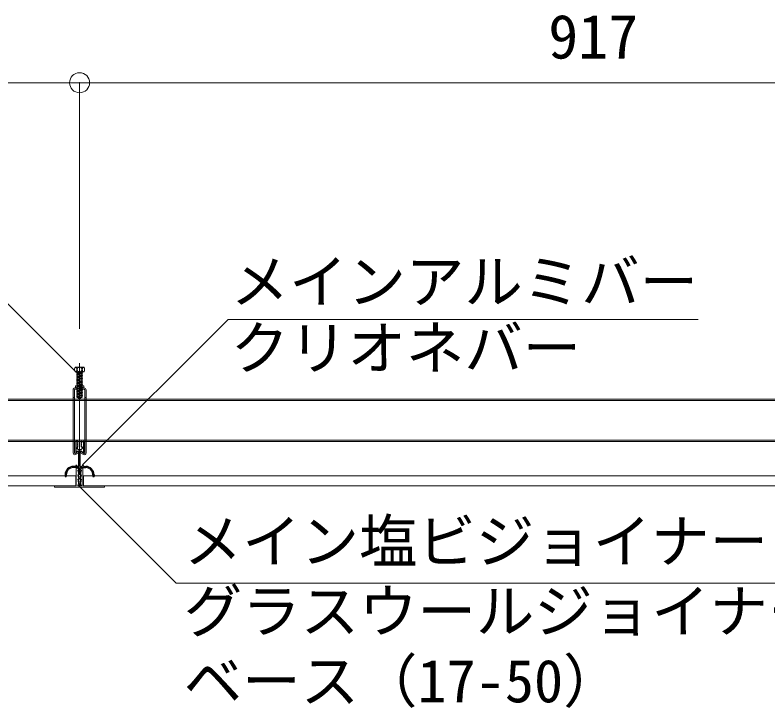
# Model space of a CAD drawing. Units: millimetres on the paper, with parts at other scales. Extents: x -195 to 195, y -135 to 132.
# Drawn here: x 83.73 to 106.28, y 89.17 to 109.93 of the extents above; entities that cross this region are included whole.
import ezdxf
from ezdxf.enums import TextEntityAlignment as Align

# ---------------------------------------------------------------- set-up
doc = ezdxf.new("R2010")
doc.units = ezdxf.units.MM
doc.header["$PDMODE"] = 32
doc.header["$PDSIZE"] = 0.6
doc.linetypes.add('CHAIN1', pattern=[8, 5, -1, 1, -1])
doc.linetypes.add('DASHED1', pattern=[1.8, 1.2, -0.6])
for name, color, linetype, lineweight in [('6-0_中心線', 4, 'CHAIN1', 9), ('6-2_野縁受け', 3, 'Continuous', 18), ('6-3_野縁', 2, 'Continuous', 25), ('6-5_寸法', 4, 'Continuous', 9), ('6-6_文字', 7, 'Continuous', 18), ('6-A_クリップ', 7, 'Continuous', 18), ('6-D_パネル', 4, 'Continuous', 9)]:
    doc.layers.add(name, color=color, linetype=linetype, lineweight=lineweight)
doc.styles.add('ＭＳ ゴシック', font='')
doc.styles.get('ＭＳ ゴシック').set_extended_font_data('MS Gothic')

msp = doc.modelspace()

# ---------------------------------------------------------------- linework, layer by layer
at = {"layer": '6-0_中心線'}
msp.add_line((85.661, 96.794), (85.661, 99.493), dxfattribs=at)
at = {"layer": '6-2_野縁受け'}
for p, q in [((119.283, 98.421), (60.116, 98.421)), ((119.283, 98.381), (60.116, 98.381)), ((119.283, 97.194), (60.116, 97.194)), ((119.283, 97.154), (60.116, 97.154)), ((85.561, 95.821), (85.561, 96.354)), ((85.561, 96.354), (85.604, 96.354)), ((85.717, 96.354), (85.761, 96.354)), ((85.761, 95.821), (85.761, 96.354)), ((84.911, 95.821), (85.561, 95.821)), ((84.911, 95.821), (84.911, 95.781)), ((84.911, 95.781), (86.411, 95.781)), ((85.761, 95.821), (86.411, 95.821)), ((86.411, 95.821), (86.411, 95.781))]:
    msp.add_line(p, q, dxfattribs=at)
for points in [[(85.636, 95.854), (85.604, 96.021), (85.636, 96.021), (85.604, 96.154), (85.636, 96.154), (85.604, 96.288), (85.636, 96.288), (85.604, 96.354)], [(85.686, 95.854), (85.717, 96.021), (85.686, 96.021), (85.717, 96.154), (85.686, 96.154), (85.717, 96.288), (85.686, 96.288), (85.717, 96.354)], [(85.636, 95.854), (85.604, 95.854), (85.604, 95.821), (85.661, 95.821)], [(85.686, 95.854), (85.717, 95.854), (85.717, 95.821), (85.661, 95.821)]]:
    msp.add_lwpolyline(points, dxfattribs=at)
at = {"layer": '6-3_野縁'}
for p, q in [((85.544, 97.144), (85.544, 96.831)), ((85.597, 97.154), (85.554, 97.154)), ((85.587, 96.971), (85.587, 96.944)), ((85.588, 96.971), (85.587, 96.971)), ((85.595, 96.974), (85.609, 96.987)), ((85.609, 97.137), (85.603, 97.132)), ((85.603, 97.127), (85.609, 97.121)), ((85.609, 97.112), (85.603, 97.107)), ((85.603, 97.102), (85.609, 97.096)), ((85.609, 97.087), (85.603, 97.082)), ((85.603, 97.077), (85.609, 97.071)), ((85.609, 97.062), (85.603, 97.057)), ((85.603, 97.052), (85.609, 97.046)), ((85.609, 97.037), (85.603, 97.032)), ((85.603, 97.027), (85.609, 97.021)), ((85.609, 97.012), (85.603, 97.007)), ((85.603, 97.002), (85.609, 96.996)), ((85.604, 97.151), (85.609, 97.146)), ((85.719, 96.991), (85.712, 97)), ((85.718, 97.139), (85.713, 97.134)), ((85.713, 97.125), (85.718, 97.119)), ((85.718, 97.114), (85.713, 97.109)), ((85.713, 97.1), (85.718, 97.094)), ((85.718, 97.089), (85.713, 97.084)), ((85.713, 97.075), (85.718, 97.069)), ((85.718, 97.064), (85.713, 97.059)), ((85.713, 97.05), (85.718, 97.044)), ((85.718, 97.039), (85.713, 97.034)), ((85.713, 97.025), (85.718, 97.019)), ((85.718, 97.014), (85.713, 97.009)), ((85.719, 97.144), (85.719, 97.142)), ((85.727, 96.988), (85.734, 96.988)), ((85.729, 97.154), (85.767, 97.154)), ((85.734, 96.988), (85.734, 96.944)), ((85.777, 97.144), (85.777, 96.831)), ((85.554, 96.821), (85.571, 96.821)), ((85.581, 96.831), (85.581, 96.839)), ((85.587, 96.944), (85.627, 96.904)), ((85.694, 96.904), (85.627, 96.904)), ((85.639, 96.404), (85.639, 96.861)), ((85.682, 96.404), (85.682, 96.861)), ((85.682, 96.861), (85.719, 96.861)), ((85.734, 96.944), (85.694, 96.904)), ((85.741, 96.839), (85.719, 96.861)), ((85.741, 96.831), (85.741, 96.839)), ((85.767, 96.821), (85.751, 96.821)), ((85.544, 96.404), (85.477, 96.404)), ((85.644, 96.371), (85.477, 96.371)), ((85.544, 96.421), (85.544, 96.404)), ((85.571, 96.431), (85.554, 96.431)), ((85.581, 96.421), (85.581, 96.404)), ((85.639, 96.404), (85.581, 96.404)), ((85.644, 96.154), (85.644, 96.371)), ((85.677, 96.154), (85.677, 96.371)), ((85.677, 96.371), (85.844, 96.371)), ((85.682, 96.404), (85.741, 96.404)), ((85.741, 96.421), (85.741, 96.404)), ((85.751, 96.431), (85.767, 96.431)), ((85.777, 96.421), (85.777, 96.404)), ((85.777, 96.404), (85.844, 96.404)), ((85.227, 96.154), (85.227, 96.104)), ((85.227, 96.104), (85.261, 96.104)), ((85.261, 96.154), (85.261, 96.104)), ((85.624, 96.154), (85.644, 96.154)), ((85.677, 96.021), (85.697, 96.154)), ((85.697, 96.154), (85.677, 96.154)), ((86.061, 96.154), (86.061, 96.104)), ((86.061, 96.104), (86.094, 96.104)), ((86.094, 96.154), (86.094, 96.104)), ((85.644, 95.854), (85.624, 96.021)), ((85.644, 95.854), (85.677, 95.854)), ((85.677, 95.854), (85.697, 96.021)), ((85.697, 96.021), (85.677, 96.021))]:
    msp.add_line(p, q, dxfattribs=at)
for points in [[(85.581, 96.839), (85.602, 96.861), (85.639, 96.861)], [(85.624, 96.021), (85.644, 96.021), (85.624, 96.154)]]:
    msp.add_lwpolyline(points, dxfattribs=at)
for centre, radius, start, end in [((85.554, 97.144), 0.01, 90, 180), ((85.588, 96.981), 0.01, 270, 315.1295), ((85.597, 97.144), 0.01, 44.8704, 90), ((85.606, 97.129), 0.0033, 135.1295, 224.8705), ((85.606, 97.104), 0.0033, 135.1295, 224.8705), ((85.606, 97.079), 0.0033, 135.1295, 224.8705), ((85.606, 97.054), 0.0033, 135.1295, 224.8705), ((85.606, 97.029), 0.0033, 135.1295, 224.8705), ((85.606, 97.004), 0.0033, 135.1295, 224.8705), ((85.604, 97.142), 0.0067, 315.1295, 44.8704), ((85.604, 97.117), 0.0067, 315.1295, 44.8704), ((85.604, 97.092), 0.0067, 315.1295, 44.8704), ((85.604, 97.067), 0.0067, 315.1295, 44.8704), ((85.604, 97.042), 0.0067, 315.1295, 44.8704), ((85.604, 97.017), 0.0067, 315.1295, 44.8704), ((85.604, 96.992), 0.0067, 315.1295, 44.8704), ((85.717, 97.129), 0.0067, 135.1295, 224.8705), ((85.717, 97.104), 0.0067, 135.1295, 224.8705), ((85.717, 97.079), 0.0067, 135.1295, 224.8705), ((85.717, 97.054), 0.0067, 135.1295, 224.8705), ((85.717, 97.029), 0.0067, 135.1295, 224.8705), ((85.717, 97.004), 0.0067, 135.1295, 219.5093), ((85.716, 97.142), 0.0033, 315.1295, 0), ((85.716, 97.117), 0.0033, 315.1295, 44.8704), ((85.716, 97.092), 0.0033, 315.1295, 44.8704), ((85.716, 97.067), 0.0033, 315.1295, 44.8704), ((85.716, 97.042), 0.0033, 315.1295, 44.8704), ((85.716, 97.017), 0.0033, 315.1295, 44.8704), ((85.729, 97.144), 0.01, 90, 180), ((85.727, 96.998), 0.01, 219.5093, 270), ((85.767, 97.144), 0.01, 0, 90), ((85.554, 96.831), 0.01, 180, 270), ((85.571, 96.831), 0.01, 270, 0), ((85.751, 96.831), 0.01, 180, 270), ((85.767, 96.831), 0.01, 270, 0), ((85.477, 96.154), 0.25, 90, 180), ((85.477, 96.154), 0.217, 90, 180), ((85.554, 96.421), 0.01, 90, 180), ((85.571, 96.421), 0.01, 0, 90), ((85.751, 96.421), 0.01, 90, 180), ((85.767, 96.421), 0.01, 0, 90), ((85.844, 96.154), 0.25, 0, 90), ((85.844, 96.154), 0.217, 0, 90)]:
    msp.add_arc(centre, radius, start, end, dxfattribs=at)
at = {"layer": '6-5_寸法'}
for p, q in [((55.094, 107.901), (85.661, 107.901)), ((85.661, 107.901), (85.661, 100.528))]:
    msp.add_line(p, q, dxfattribs=at)
msp.add_lwpolyline([(85.661, 107.901), (116.227, 107.901), (146.794, 107.901)], dxfattribs=at)
at = {"layer": '6-5_寸法', "color": 3}
msp.add_point((85.661, 107.901), dxfattribs=at)
at = {"layer": '6-6_文字'}
for p in [(85.609, 95.856), (108.058, 92.907)]:
    msp.add_line(p, (88.558, 92.907), dxfattribs=at)
for points in [[(85.568, 99.219), (81.206, 103.581), (68.733, 103.581)], [(85.753, 96.448), (90.116, 100.81), (104.192, 100.81)]]:
    msp.add_lwpolyline(points, dxfattribs=at)
at = {"layer": '6-A_クリップ'}
for p, q in [((85.527, 99.376), (85.511, 99.326)), ((85.511, 99.326), (85.511, 99.281)), ((85.511, 99.281), (85.527, 99.238)), ((85.527, 99.376), (85.794, 99.376)), ((85.527, 99.238), (85.794, 99.238)), ((85.584, 99.238), (85.584, 99.204)), ((85.737, 99.238), (85.737, 99.204)), ((85.794, 99.376), (85.811, 99.326)), ((85.811, 99.281), (85.794, 99.238)), ((85.811, 99.326), (85.811, 99.281)), ((85.577, 99.19), (85.744, 99.203)), ((85.744, 99.2), (85.577, 99.186)), ((85.577, 99.19), (85.592, 99.198)), ((85.577, 99.19), (85.577, 99.186)), ((85.577, 99.186), (85.592, 99.178)), ((85.577, 99.163), (85.744, 99.176)), ((85.744, 99.173), (85.577, 99.16)), ((85.577, 99.163), (85.592, 99.171)), ((85.577, 99.163), (85.577, 99.16)), ((85.577, 99.16), (85.592, 99.151)), ((85.577, 99.136), (85.744, 99.15)), ((85.744, 99.146), (85.577, 99.133)), ((85.577, 99.136), (85.592, 99.145)), ((85.577, 99.136), (85.577, 99.133)), ((85.577, 99.133), (85.592, 99.125)), ((85.577, 99.11), (85.744, 99.123)), ((85.744, 99.12), (85.577, 99.106)), ((85.577, 99.11), (85.592, 99.118)), ((85.577, 99.11), (85.577, 99.106)), ((85.577, 99.106), (85.592, 99.098)), ((85.577, 99.083), (85.744, 99.096)), ((85.744, 99.093), (85.577, 99.08)), ((85.577, 99.083), (85.592, 99.091)), ((85.577, 99.083), (85.577, 99.08)), ((85.577, 99.08), (85.592, 99.071)), ((85.577, 99.056), (85.744, 99.07)), ((85.744, 99.066), (85.577, 99.053)), ((85.577, 99.056), (85.592, 99.065)), ((85.577, 99.056), (85.577, 99.053)), ((85.577, 99.053), (85.592, 99.045)), ((85.577, 99.03), (85.744, 99.043)), ((85.744, 99.04), (85.577, 99.026)), ((85.577, 99.03), (85.592, 99.038)), ((85.577, 99.03), (85.577, 99.026)), ((85.577, 99.026), (85.592, 99.018)), ((85.577, 99.003), (85.744, 99.016)), ((85.744, 99.013), (85.577, 99)), ((85.577, 99.003), (85.592, 99.011)), ((85.577, 99.003), (85.577, 99)), ((85.577, 99), (85.592, 98.991)), ((85.584, 99.204), (85.742, 99.204)), ((85.744, 99.2), (85.73, 99.191)), ((85.744, 99.176), (85.73, 99.185)), ((85.744, 99.173), (85.73, 99.165)), ((85.744, 99.15), (85.73, 99.158)), ((85.744, 99.146), (85.73, 99.138)), ((85.744, 99.123), (85.73, 99.131)), ((85.744, 99.12), (85.73, 99.111)), ((85.744, 99.096), (85.73, 99.105)), ((85.744, 99.093), (85.73, 99.085)), ((85.744, 99.07), (85.73, 99.078)), ((85.744, 99.066), (85.73, 99.058)), ((85.744, 99.043), (85.73, 99.051)), ((85.744, 99.04), (85.73, 99.031)), ((85.744, 99.016), (85.73, 99.025)), ((85.744, 99.013), (85.73, 99.005)), ((85.744, 98.99), (85.73, 98.998)), ((85.744, 99.203), (85.742, 99.204)), ((85.744, 99.203), (85.744, 99.2)), ((85.744, 99.176), (85.744, 99.173)), ((85.744, 99.15), (85.744, 99.146)), ((85.744, 99.123), (85.744, 99.12)), ((85.744, 99.096), (85.744, 99.093)), ((85.744, 99.07), (85.744, 99.066)), ((85.744, 99.043), (85.744, 99.04)), ((85.744, 99.016), (85.744, 99.013)), ((85.577, 98.976), (85.744, 98.99)), ((85.744, 98.986), (85.577, 98.973)), ((85.577, 98.976), (85.592, 98.985)), ((85.577, 98.976), (85.577, 98.973)), ((85.577, 98.973), (85.592, 98.965)), ((85.577, 98.95), (85.744, 98.963)), ((85.744, 98.96), (85.577, 98.946)), ((85.577, 98.95), (85.592, 98.958)), ((85.577, 98.95), (85.577, 98.946)), ((85.577, 98.946), (85.592, 98.938)), ((85.577, 98.923), (85.744, 98.936)), ((85.744, 98.933), (85.577, 98.92)), ((85.577, 98.923), (85.592, 98.931)), ((85.577, 98.923), (85.577, 98.92)), ((85.577, 98.92), (85.592, 98.911)), ((85.577, 98.896), (85.744, 98.91)), ((85.744, 98.906), (85.577, 98.893)), ((85.577, 98.896), (85.592, 98.905)), ((85.577, 98.896), (85.577, 98.893)), ((85.577, 98.893), (85.592, 98.885)), ((85.577, 98.87), (85.744, 98.883)), ((85.744, 98.88), (85.577, 98.866)), ((85.577, 98.87), (85.592, 98.878)), ((85.577, 98.87), (85.577, 98.866)), ((85.577, 98.866), (85.592, 98.858)), ((85.577, 98.843), (85.744, 98.856)), ((85.744, 98.853), (85.577, 98.84)), ((85.577, 98.843), (85.592, 98.851)), ((85.577, 98.843), (85.577, 98.84)), ((85.577, 98.84), (85.592, 98.831)), ((85.744, 98.986), (85.73, 98.978)), ((85.744, 98.963), (85.73, 98.971)), ((85.744, 98.96), (85.73, 98.951)), ((85.744, 98.936), (85.73, 98.945)), ((85.744, 98.933), (85.73, 98.925)), ((85.744, 98.91), (85.73, 98.918)), ((85.744, 98.906), (85.73, 98.898)), ((85.744, 98.883), (85.73, 98.891)), ((85.744, 98.88), (85.73, 98.871)), ((85.744, 98.856), (85.73, 98.865)), ((85.744, 98.853), (85.73, 98.845)), ((85.742, 98.831), (85.73, 98.838)), ((85.744, 98.99), (85.744, 98.986)), ((85.744, 98.963), (85.744, 98.96)), ((85.744, 98.936), (85.744, 98.933)), ((85.744, 98.91), (85.744, 98.906)), ((85.744, 98.883), (85.744, 98.88)), ((85.744, 98.856), (85.744, 98.853)), ((85.784, 98.77), (85.784, 98.82)), ((85.467, 96.81), (85.467, 98.697)), ((85.507, 96.81), (85.507, 98.697)), ((85.524, 98.754), (85.797, 98.754)), ((85.524, 98.714), (85.797, 98.714)), ((85.577, 98.71), (85.744, 98.723)), ((85.744, 98.72), (85.577, 98.706)), ((85.577, 98.71), (85.592, 98.718)), ((85.577, 98.71), (85.577, 98.706)), ((85.577, 98.706), (85.592, 98.698)), ((85.577, 98.683), (85.744, 98.696)), ((85.744, 98.693), (85.577, 98.68)), ((85.577, 98.683), (85.592, 98.691)), ((85.577, 98.683), (85.577, 98.68)), ((85.577, 98.68), (85.592, 98.671)), ((85.577, 98.656), (85.744, 98.67)), ((85.744, 98.666), (85.577, 98.653)), ((85.577, 98.656), (85.592, 98.665)), ((85.577, 98.656), (85.577, 98.653)), ((85.577, 98.653), (85.592, 98.645)), ((85.577, 98.63), (85.744, 98.643)), ((85.744, 98.64), (85.577, 98.626)), ((85.577, 98.63), (85.592, 98.638)), ((85.577, 98.63), (85.577, 98.626)), ((85.577, 98.626), (85.592, 98.618)), ((85.577, 98.603), (85.744, 98.616)), ((85.744, 98.613), (85.577, 98.6)), ((85.577, 98.603), (85.592, 98.611)), ((85.577, 98.603), (85.577, 98.6)), ((85.577, 98.6), (85.592, 98.591)), ((85.577, 98.576), (85.744, 98.59)), ((85.744, 98.586), (85.577, 98.573)), ((85.577, 98.576), (85.592, 98.585)), ((85.577, 98.576), (85.577, 98.573)), ((85.577, 98.573), (85.592, 98.565)), ((85.577, 98.55), (85.744, 98.563)), ((85.744, 98.56), (85.577, 98.546)), ((85.577, 98.55), (85.592, 98.558)), ((85.577, 98.55), (85.577, 98.546)), ((85.577, 98.546), (85.592, 98.538)), ((85.744, 98.72), (85.73, 98.711)), ((85.744, 98.696), (85.73, 98.705)), ((85.744, 98.693), (85.73, 98.685)), ((85.744, 98.67), (85.73, 98.678)), ((85.744, 98.666), (85.73, 98.658)), ((85.744, 98.643), (85.73, 98.651)), ((85.744, 98.64), (85.73, 98.631)), ((85.744, 98.616), (85.73, 98.625)), ((85.744, 98.613), (85.73, 98.605)), ((85.744, 98.59), (85.73, 98.598)), ((85.744, 98.586), (85.73, 98.578)), ((85.744, 98.563), (85.73, 98.571)), ((85.744, 98.56), (85.73, 98.551)), ((85.744, 98.723), (85.742, 98.724)), ((85.744, 98.723), (85.744, 98.72)), ((85.744, 98.696), (85.744, 98.693)), ((85.744, 98.67), (85.744, 98.666)), ((85.744, 98.643), (85.744, 98.64)), ((85.744, 98.616), (85.744, 98.613)), ((85.744, 98.59), (85.744, 98.586)), ((85.744, 98.563), (85.744, 98.56)), ((85.814, 96.81), (85.814, 98.697)), ((85.854, 96.81), (85.854, 98.697)), ((85.577, 98.523), (85.744, 98.536)), ((85.744, 98.533), (85.577, 98.52)), ((85.577, 98.523), (85.592, 98.531)), ((85.577, 98.523), (85.577, 98.52)), ((85.577, 98.52), (85.592, 98.511)), ((85.577, 98.496), (85.744, 98.51)), ((85.744, 98.506), (85.577, 98.493)), ((85.577, 98.496), (85.592, 98.505)), ((85.577, 98.496), (85.577, 98.493)), ((85.577, 98.493), (85.592, 98.485)), ((85.579, 98.471), (85.592, 98.478)), ((85.729, 98.471), (85.579, 98.471)), ((85.592, 98.471), (85.744, 98.483)), ((85.661, 98.404), (85.611, 98.471)), ((85.744, 98.48), (85.633, 98.471)), ((85.661, 98.404), (85.711, 98.471)), ((85.744, 98.536), (85.73, 98.545)), ((85.744, 98.533), (85.73, 98.525)), ((85.744, 98.51), (85.73, 98.518)), ((85.744, 98.506), (85.73, 98.498)), ((85.744, 98.483), (85.73, 98.491)), ((85.744, 98.48), (85.73, 98.471)), ((85.744, 98.536), (85.744, 98.533)), ((85.744, 98.51), (85.744, 98.506)), ((85.744, 98.483), (85.744, 98.48)), ((85.614, 96.847), (85.53, 96.794)), ((85.634, 96.812), (85.543, 96.757)), ((85.614, 96.847), (85.634, 96.812)), ((85.707, 96.847), (85.792, 96.794))]:
    msp.add_line(p, q, dxfattribs=at)
at = {"layer": '6-A_クリップ', "linetype": 'DASHED1'}
for p, q in [((85.577, 98.816), (85.744, 98.83)), ((85.744, 98.826), (85.577, 98.813)), ((85.577, 98.816), (85.592, 98.825)), ((85.577, 98.816), (85.577, 98.813)), ((85.577, 98.813), (85.592, 98.805)), ((85.577, 98.79), (85.744, 98.803)), ((85.744, 98.8), (85.577, 98.786)), ((85.577, 98.79), (85.592, 98.798)), ((85.577, 98.79), (85.577, 98.786)), ((85.577, 98.786), (85.592, 98.778)), ((85.577, 98.763), (85.744, 98.776)), ((85.744, 98.773), (85.577, 98.76)), ((85.744, 98.826), (85.73, 98.818)), ((85.744, 98.803), (85.73, 98.811)), ((85.744, 98.8), (85.73, 98.791)), ((85.744, 98.776), (85.73, 98.785)), ((85.744, 98.773), (85.73, 98.765)), ((85.744, 98.83), (85.744, 98.826)), ((85.744, 98.803), (85.744, 98.8)), ((85.744, 98.776), (85.744, 98.773)), ((85.577, 98.763), (85.592, 98.771)), ((85.577, 98.763), (85.577, 98.76)), ((85.577, 98.76), (85.592, 98.751)), ((85.577, 98.736), (85.744, 98.75)), ((85.744, 98.746), (85.577, 98.733)), ((85.577, 98.736), (85.592, 98.745)), ((85.577, 98.736), (85.577, 98.733)), ((85.577, 98.733), (85.587, 98.727)), ((85.744, 98.75), (85.73, 98.758)), ((85.744, 98.746), (85.73, 98.738)), ((85.744, 98.75), (85.744, 98.746)), ((85.467, 98.464), (85.507, 98.464)), ((85.814, 98.464), (85.854, 98.464))]:
    msp.add_line(p, q, dxfattribs=at)
at = {"layer": '6-A_クリップ'}
for points in [[(85.537, 98.77), (85.537, 98.82), (85.784, 98.82)], [(85.707, 96.847), (85.687, 96.812), (85.779, 96.757)]]:
    msp.add_lwpolyline(points, dxfattribs=at)
for centre, radius, start, end in [((85.828, 99.403), 0.34, 200.9941, 207.2234), ((85.644, 99.281), 0.142, 141.2995, 154.5254), ((85.546, 99.263), 0.0254, 218.4927, 269.0185), ((85.548, 99.357), 0.0192, 98.105, 139.7429), ((85.535, 99.337), 0.04, 25.6448, 75.6023), ((85.536, 99.275), 0.0382, 283.8446, 338.9261), ((85.433, 99.306), 0.147, 0.2716, 19.2731), ((85.432, 99.303), 0.146, 343.1925, 353.1558), ((85.277, 99.335), 0.304, 350.7049, 354.7016), ((85.664, 99.304), 0.0725, 92.9315, 177.4411), ((85.663, 99.309), 0.071, 181.4628, 268.1647), ((85.658, 99.309), 0.071, 271.8353, 358.5372), ((85.657, 99.304), 0.0725, 2.5589, 87.0685), ((85.888, 99.306), 0.147, 160.7269, 179.7284), ((86.044, 99.335), 0.304, 185.2984, 189.2951), ((85.889, 99.303), 0.146, 186.8442, 196.8075), ((85.785, 99.275), 0.0382, 201.0739, 256.1554), ((85.786, 99.337), 0.04, 104.3977, 154.3552), ((85.773, 99.357), 0.0192, 40.2571, 81.895), ((85.776, 99.263), 0.0254, 270.9815, 321.5073), ((85.677, 99.281), 0.142, 25.4746, 38.7005), ((85.493, 99.403), 0.34, 332.7766, 339.0059), ((85.589, 99.201), 0.0041, 305.8903, 42.9594), ((85.589, 99.175), 0.0041, 305.8903, 54.1097), ((85.589, 99.148), 0.0041, 305.8903, 54.1097), ((85.589, 99.121), 0.0041, 305.8903, 54.1097), ((85.589, 99.095), 0.0041, 305.8903, 54.1097), ((85.589, 99.068), 0.0041, 305.8903, 54.1097), ((85.589, 99.041), 0.0041, 305.8903, 54.1097), ((85.589, 99.015), 0.0041, 305.8903, 54.1097), ((85.732, 99.188), 0.0041, 125.8903, 234.1097), ((85.732, 99.161), 0.0041, 125.8903, 234.1097), ((85.732, 99.135), 0.0041, 125.8903, 234.1097), ((85.732, 99.108), 0.0041, 125.8903, 234.1097), ((85.732, 99.081), 0.0041, 125.8903, 234.1097), ((85.732, 99.055), 0.0041, 125.8903, 234.1097), ((85.732, 99.028), 0.0041, 125.8903, 234.1097), ((85.732, 99.001), 0.0041, 125.8903, 234.1097), ((85.589, 98.988), 0.0041, 305.8903, 54.1097), ((85.589, 98.961), 0.0041, 305.8903, 54.1097), ((85.589, 98.935), 0.0041, 305.8903, 54.1097), ((85.589, 98.908), 0.0041, 305.8903, 54.1097), ((85.589, 98.881), 0.0041, 305.8903, 54.1097), ((85.589, 98.855), 0.0041, 305.8903, 54.1097), ((85.589, 98.828), 0.0041, 42.9594, 54.1097), ((85.732, 98.975), 0.0041, 125.8903, 234.1097), ((85.732, 98.948), 0.0041, 125.8903, 234.1097), ((85.732, 98.921), 0.0041, 125.8903, 234.1097), ((85.732, 98.895), 0.0041, 125.8903, 234.1097), ((85.732, 98.868), 0.0041, 125.8903, 234.1097), ((85.732, 98.841), 0.0041, 125.8903, 234.1097), ((85.524, 98.697), 0.0567, 90, 180), ((85.524, 98.697), 0.0167, 90, 180), ((85.521, 98.77), 0.0167, 270, 0), ((85.589, 98.721), 0.0041, 305.8903, 42.9594), ((85.589, 98.695), 0.0041, 305.8903, 54.1097), ((85.589, 98.668), 0.0041, 305.8903, 54.1097), ((85.589, 98.641), 0.0041, 305.8903, 54.1097), ((85.589, 98.615), 0.0041, 305.8903, 54.1097), ((85.589, 98.588), 0.0041, 305.8903, 54.1097), ((85.589, 98.561), 0.0041, 305.8903, 54.1097), ((85.732, 98.708), 0.0041, 125.8903, 234.1097), ((85.732, 98.681), 0.0041, 125.8903, 234.1097), ((85.732, 98.655), 0.0041, 125.8903, 234.1097), ((85.732, 98.628), 0.0041, 125.8903, 234.1097), ((85.732, 98.601), 0.0041, 125.8903, 234.1097), ((85.732, 98.575), 0.0041, 125.8903, 234.1097), ((85.732, 98.548), 0.0041, 125.8903, 234.1097), ((85.801, 98.77), 0.0167, 180, 270), ((85.797, 98.697), 0.0567, 0, 90), ((85.797, 98.697), 0.0167, 0, 90), ((85.589, 98.535), 0.0041, 305.8903, 54.1097), ((85.589, 98.508), 0.0041, 305.8903, 54.1097), ((85.589, 98.481), 0.0041, 305.8903, 54.1097), ((85.732, 98.521), 0.0041, 125.8903, 234.1097), ((85.732, 98.495), 0.0041, 125.8903, 234.1097), ((85.732, 98.468), 0.0041, 125.8903, 137.0405), ((85.524, 96.81), 0.0567, 180, 289.3206), ((85.524, 96.81), 0.0167, 180, 289.3206), ((85.797, 96.81), 0.0567, 250.6794, 0), ((85.797, 96.81), 0.0167, 250.6794, 0)]:
    msp.add_arc(centre, radius, start, end, dxfattribs=at)
at = {"layer": '6-A_クリップ', "linetype": 'DASHED1'}
for centre, start, end in [((85.589, 98.801), 305.8903, 54.1097), ((85.589, 98.775), 305.8903, 54.1097), ((85.732, 98.815), 125.8903, 234.1097), ((85.732, 98.788), 125.8903, 234.1097), ((85.589, 98.748), 305.8903, 54.1097), ((85.732, 98.761), 125.8903, 234.1097), ((85.732, 98.735), 125.8903, 234.1097)]:
    msp.add_arc(centre, 0.0041, start, end, dxfattribs=at)
at = {"layer": '6-D_パネル'}
for p, q in [((55.626, 96.167), (85.227, 96.121)), ((85.261, 96.121), (85.544, 96.121)), ((85.544, 96.121), (85.544, 95.821)), ((85.777, 95.821), (85.777, 96.121)), ((85.777, 96.121), (86.061, 96.121)), ((86.094, 96.121), (115.794, 96.121)), ((85.544, 95.821), (55.211, 95.868)), ((85.777, 95.821), (116.111, 95.821))]:
    msp.add_line(p, q, dxfattribs=at)

# ---------------------------------------------------------------- texts
at = {"layer": '6-5_寸法', "style": 'ＭＳ ゴシック'}
msp.add_text('917', height=1.32, dxfattribs=at).set_placement((99.699, 108.229), align=Align.BOTTOM_LEFT)
at = {"layer": '6-6_文字', "style": 'ＭＳ ゴシック'}
for s, p in [('メインアルミバー', (90.184, 100.917)), ('クリオネバー', (90.184, 98.93)), ('メイン塩ビジョイナー', (88.78, 93.137)), ('グラスウールジョイナー', (88.78, 91.043)), ('ベース（17-50）', (88.78, 88.949))]:
    msp.add_text(s, height=1.283, dxfattribs=at).set_placement(p, align=Align.BOTTOM_LEFT)

doc.saveas('drawing.dxf')
